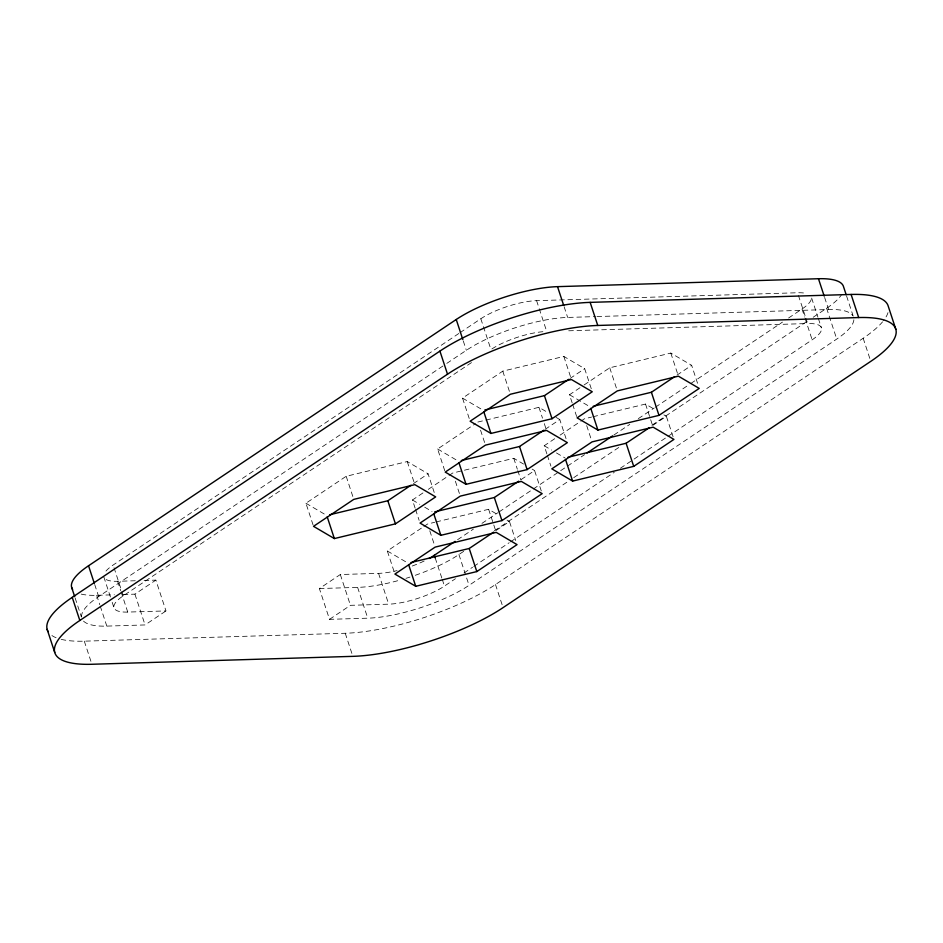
<?xml version="1.0" encoding="UTF-8"?>
<svg xmlns="http://www.w3.org/2000/svg" width="943" height="943" viewBox="0 0 943 943"><rect width="100%" height="100%" fill="white"/><g stroke="black" fill="none" stroke-linecap="round" stroke-linejoin="round"><path stroke-width="0.71" stroke-dasharray="4.71 3.54" d="M458.84 333.48L113.136 565.022A41.457 11.917 -18.2 0 0 104.343 573.485M460.054 332.667L480.824 318.758A41.457 11.917 -18.2 0 1 536.591 300.664L797.542 292.754A41.457 11.917 -18.2 0 1 804.462 293.096M81.558 617.017A75.31 21.642 -18.2 0 1 98.661 596.565L445.591 364.21M446.805 363.385L466.361 350.301A75.31 21.642 -18.2 0 1 567.651 317.437L595.505 316.6M144.09 580.475L155.866 580.122L165.992 610.923L127.741 612.078A41.457 11.917 -18.2 0 1 123.262 595.823L472.632 361.829M123.156 594.503L134.932 594.149L155.866 580.122M469.225 418.492L462.53 398.111L502.772 371.153L563.843 356.442L584.672 368.678L591.379 389.058M313.076 524.98L305.933 503.244L346.187 476.286L407.258 461.563L428.087 473.799L434.782 494.179M83.538 621.119A75.31 21.642 -18.2 0 0 106.807 626.105L145.057 624.938L165.992 610.923M444.766 470.734L437.623 448.986L475.437 423.666M570.043 378.473L584.672 368.678M413.447 483.594L428.087 473.799M415.12 508.136L412.433 499.99L423.407 492.635M428.287 489.37L447.807 476.298M449.021 475.484L452.687 473.032L513.758 458.31L523.554 464.062M572.177 402.897L569.489 394.752L582.915 385.77M584.13 384.944L609.744 367.794L670.815 353.071L691.643 365.306L698.339 385.687M545.137 429.348L559.777 419.552L566.472 439.933M853.863 319.795A75.31 21.642 -18.2 0 1 836.747 339.067L469.048 585.332A75.31 21.642 -18.2 0 1 367.746 618.184L329.508 619.339L319.382 588.55L340.317 574.523L378.556 573.368A41.457 11.917 -18.2 0 0 397.062 570.609M546.893 453.901L544.217 445.744L555.191 438.389M560.071 435.124L579.58 422.051M580.805 421.238L584.46 418.786L591.556 417.077M394.021 571.352L387.314 550.971L422.688 527.278M423.902 526.465L427.568 524.013L434.664 522.292M521.173 479.527L534.587 470.545L541.282 490.926M677.003 375.114L691.643 365.306M329.508 619.339L350.442 605.323L388.681 604.168A41.457 11.917 -18.2 0 0 444.459 586.074L455.445 578.707M457.544 539.738L473.421 529.094M481.967 523.365L497.857 512.733M499.071 511.919L532.052 489.83M533.278 489.004L566.26 466.915M567.486 466.101L584.577 454.644M613.905 435.006L629.783 424.374M638.328 418.645L654.218 408.013M655.432 407.187L689.639 384.284M690.865 383.459L782.478 322.105M788.584 318.015L802.021 309.009A41.457 11.917 -18.2 0 0 811.334 297.139L817.935 317.213M415.285 575.289A75.31 21.642 -18.2 0 0 458.923 554.531L463.815 551.254M494.344 530.803L568.865 480.895M573.757 477.629L620.176 446.534M651.931 425.258L808.292 320.537M813.184 317.261L826.622 308.267A75.31 21.642 -18.2 0 0 841.415 294.888M496.053 530.508L509.468 521.526L515.715 540.551M652.945 425.293L666.359 416.299L673.066 436.68M464.003 572.99L472.549 567.262M473.775 566.437L509.196 542.708M510.422 541.895L614.258 472.349M620.364 468.258L666.784 437.175M667.998 436.35L812.147 339.81A41.457 11.917 -18.2 0 0 807.668 323.543L805.9 318.192M61.189 639.342A111.698 32.097 -18.2 0 0 84.304 641.169L345.244 633.26A111.698 32.097 -18.2 0 0 495.488 584.53L863.175 338.254A111.698 32.097 -18.2 0 0 882.542 321.846M477.865 422.04L538.948 407.317L547.518 412.35M592.982 416.735L645.531 404.064L654.112 409.109M436.09 521.951L488.639 509.291L497.209 514.324M596.978 316.553L828.602 309.528A75.31 21.642 -18.2 0 1 852.661 315.434M568.712 330.793L807.668 323.543M110.425 596.99L103.824 576.904A41.457 11.917 -18.2 0 0 117.616 581.289L135.273 580.747M81.228 594.102A75.31 21.642 -18.2 0 0 96.681 595.304L114.339 594.774M319.382 588.55L357.621 587.383A75.31 21.642 -18.2 0 0 400.563 579.933M663.907 414.861L666.359 416.299M569.489 394.752L590.318 406.987M556.099 417.395L559.777 419.552M544.217 445.744L551.561 450.059M556.464 452.946L565.034 457.98M462.53 398.111L483.358 410.346M532.135 469.107L534.587 470.545M437.623 448.986L458.451 461.221M507.016 520.088L509.468 521.526M412.433 499.99L419.788 504.305M424.692 507.181L432.035 511.507M305.933 503.244L325.535 514.748M387.314 550.971L408.142 563.207M863.175 338.254L870.33 360.002M846.602 296.067L853.203 316.153M824.63 297.481L828.602 309.528M826.622 308.267L836.747 339.067M818.371 318.557L821.459 327.928M798.415 295.43L805.463 316.848M802.021 309.009L804.662 317.048M805.11 318.38L812.147 339.81M670.815 353.071L677.958 374.807M645.531 404.064L652.686 425.812M609.744 367.794L616.887 389.53M564.126 306.734L567.651 317.437M586.687 425.588L591.155 439.167M563.843 356.442L570.998 378.178M572.625 404.264L576.644 416.488M536.591 300.664L538.795 307.359M539.231 308.703L546.716 331.464M538.948 407.317L542.52 418.185M544.3 423.619L546.091 429.053M547.341 455.257L550.912 466.125M502.772 371.153L509.915 392.901M480.824 318.758L490.949 349.547M513.758 458.31L517.33 469.178M517.778 470.533L520.901 480.046M463.272 340.93L466.361 350.301M480.553 430.185L485.02 443.776M488.639 509.291L495.782 531.027M495.488 584.53L502.631 606.266M455.363 481.178L459.83 494.769M458.923 554.531L469.048 585.332M407.258 461.563L414.401 483.299M429.796 530.803L434.263 544.394M435.206 557.961L441.819 578.035M442.255 579.379L444.459 586.074M415.568 509.491L419.14 520.371M378.556 573.368L388.681 604.168M346.187 476.286L353.33 498.022M357.621 587.383L367.746 618.184M340.317 574.523L350.442 605.323M345.244 633.26L351.951 653.64M134.932 594.149L145.057 624.938M114.009 567.698L121.494 590.459M121.942 591.803L123.262 595.823M117.616 581.289L120.704 590.66M121.14 591.992L127.741 612.078M112.193 602.341L113.95 607.693M94.701 584.519L98.661 596.565M96.681 595.304L99.769 604.675M100.206 606.019L106.807 626.105M75.157 598.051L81.322 616.793M84.304 641.169L91.459 662.917M887.988 312.64A111.698 32.097 -18.2 0 1 883.438 320.738M56.085 637.716A111.698 32.097 -18.2 0 1 50.592 634.521M491.928 348.91A41.457 11.917 -18.2 0 1 544.005 331.606M424.185 561.002A41.457 11.917 -18.2 0 1 411.219 566.389M409.957 577.081A75.31 21.642 -18.2 0 1 405.961 578.342"/><path stroke-width="1.41" d="M72.623 589.399A75.31 21.642 -18.2 0 1 88.536 565.765L456.235 319.5A75.31 21.642 -18.2 0 1 557.525 286.648L818.465 278.727A75.31 21.642 -18.2 0 1 843.525 286.696L846.166 294.723M48.081 631.574A111.698 32.097 -18.2 0 1 72.222 597.367L439.921 351.102A111.698 32.097 -18.2 0 1 590.153 302.373L851.105 294.452A111.698 32.097 -18.2 0 1 888.259 306.263L895.85 329.366M79.825 620.47L447.512 374.194A111.698 32.097 -18.2 0 1 597.756 325.465L858.696 317.555A111.698 32.097 -18.2 0 1 870.778 361.358L503.079 607.622A111.698 32.097 -18.2 0 1 352.847 656.352L91.895 664.273A111.698 32.097 -18.2 0 1 79.825 620.47L72.222 597.367M484.773 410.005L544.429 395.636L568.818 379.298M329.602 514.784L387.832 500.757L411.007 485.232M552.02 418.727L592.263 391.769L571.446 379.534L510.363 394.257L470.121 421.215L490.949 433.45L552.02 418.727L544.429 395.636M395.435 523.848L435.678 496.89L414.849 484.655L353.778 499.377L313.524 526.335L334.352 538.571L395.435 523.848L387.832 500.757M461.292 460.538L519.522 446.51L543.922 430.173M527.113 469.602L567.368 442.644L546.539 430.409L485.468 445.131L445.214 472.089L466.042 484.325L527.113 469.602L519.522 446.51M434.688 511.884L494.332 497.503L518.733 481.166M593.159 406.303L651.401 392.264L674.563 376.74M429.03 558.492A41.457 11.917 -18.2 0 0 434.334 555.274L455.092 541.365M587.029 453.005L612.679 435.831M501.935 520.595L542.178 493.649L521.349 481.413L460.278 496.124L420.036 523.082L440.852 535.318L501.935 520.595L494.332 497.503M658.992 415.368L699.235 388.41L678.406 376.174L617.335 390.897L577.092 417.843L597.921 430.079L658.992 415.368L651.401 392.264M410.983 562.511L469.213 548.484L493.613 532.147M567.875 457.296L626.117 443.257L649.291 427.745M476.816 571.576L517.059 544.618L496.23 532.382L435.159 547.105L394.905 574.063L415.733 586.298L476.816 571.576L469.213 548.484M633.708 466.361L673.95 439.403L653.134 427.167L592.051 441.89L551.808 468.848L572.637 481.083L633.708 466.361L626.117 443.257M851.105 294.452L858.696 317.555M818.465 278.727L824.194 296.137M590.153 302.373L597.756 325.465M557.525 286.648L563.69 305.391M590.766 408.343L597.921 430.079M565.482 459.335L572.637 481.083M456.235 319.5L462.836 339.586M483.794 411.714L490.949 433.45M439.921 351.102L447.512 374.194M458.899 462.589L466.042 484.325M433.709 513.581L440.852 535.318M434.334 555.274L435.206 557.961M408.59 564.562L415.733 586.298M327.209 516.835L334.352 538.571M88.536 565.765L94.265 583.175M71.633 587.336L74.709 596.719M47.15 629.358L54.741 652.462"/></g></svg>
